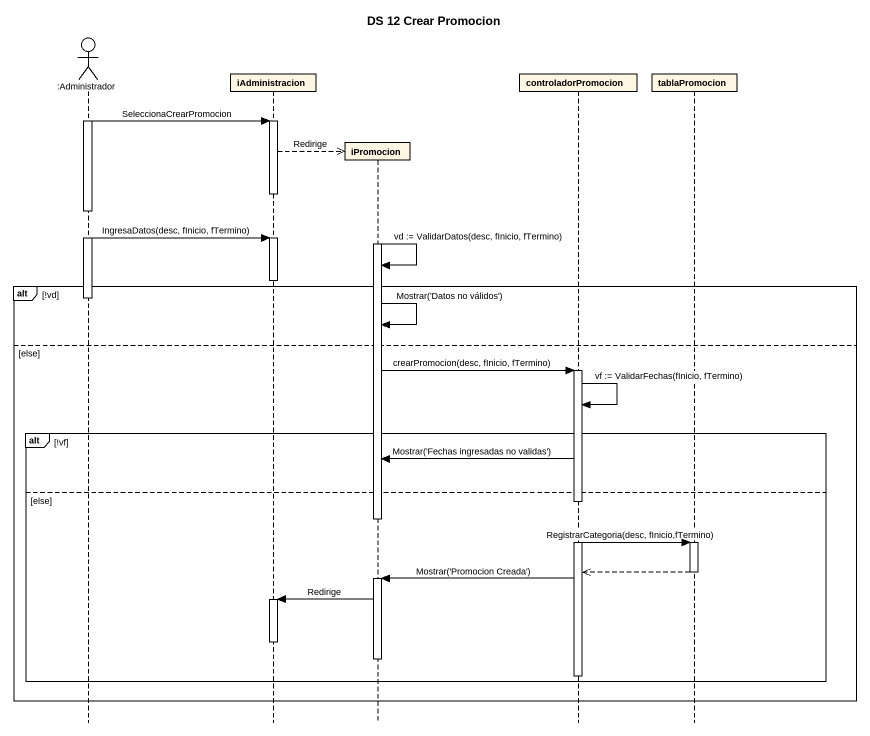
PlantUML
@startuml
title DS 12 Crear Promocion
hide footbox
actor ":Administrador" as Administrador
participant iAdministracion
participant iPromocion
participant controladorPromocion
participant tablaPromocion

activate Administrador
Administrador -> iAdministracion : SeleccionaCrearPromocion
activate iAdministracion
iAdministracion -->> iPromocion ** : Redirige
deactivate iAdministracion
Administrador -> iAdministracion : IngresaDatos(desc, fInicio, fTermino)
activate iAdministracion
activate iPromocion
iPromocion -> iPromocion : vd := ValidarDatos(desc, fInicio, fTermino)
deactivate iAdministracion
alt !vd
  deactivate Administrador
  iPromocion -> iPromocion : Mostrar('Datos no válidos')
else else
  iPromocion -> controladorPromocion : crearPromocion(desc, fInicio, fTermino)
  activate controladorPromocion
  controladorPromocion -> controladorPromocion : vf := ValidarFechas(fInicio, fTermino)
  alt !vf
    controladorPromocion -> iPromocion : Mostrar('Fechas ingresadas no validas')
  else else
    deactivate iPromocion
    controladorPromocion -> tablaPromocion : RegistrarCategoria(desc, fInicio,fTermino)
    activate tablaPromocion
    tablaPromocion -->> controladorPromocion
    deactivate tablaPromocion
    controladorPromocion -> iPromocion : Mostrar('Promocion Creada')
    activate iPromocion
    iPromocion -> iAdministracion : Redirige
    activate iAdministracion
    deactivate iAdministracion
    deactivate iPromocion
    deactivate controladorPromocion
  end
end
@enduml
